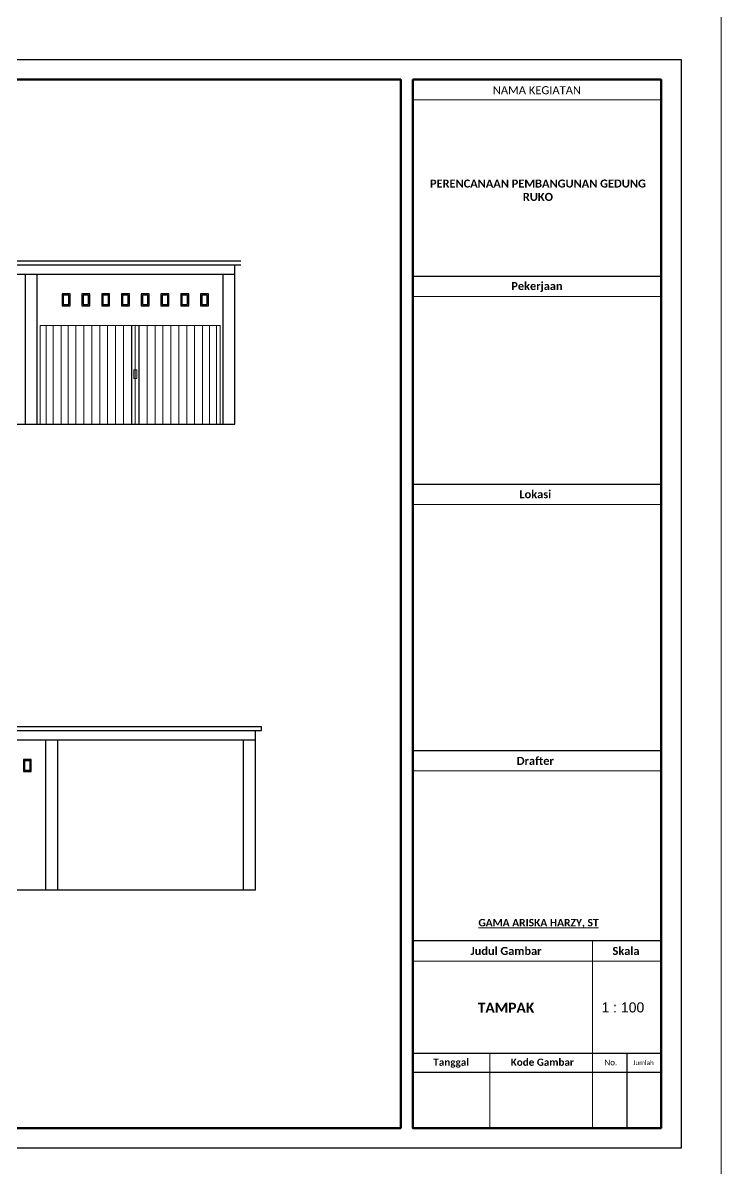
# Model space of a CAD drawing. Header units: centimetres. Extents: x 134057 to 145613, y 5028 to 39996.
# Drawn here: x 136515 to 138281, y 8086 to 10984 of the extents above; entities that cross this region are included whole.
import ezdxf

# ---------------------------------------------------------------- set-up
doc = ezdxf.new("R2010")
doc.units = ezdxf.units.CM
for name, color, linetype, lineweight in [('a. line t', 7, 'Continuous', 50), ('Kertas', 252, 'Continuous', 20), ('Legenda', 252, 'Continuous', 20), ('pondasi', 131, 'Continuous', 18)]:
    doc.layers.add(name, color=color, linetype=linetype, lineweight=lineweight)
doc.layers.add('dinding', color=151, linetype='Continuous')
doc.styles.get("Standard").update_dxf_attribs({"font": 'arial.ttf'})

msp = doc.modelspace()

# ---------------------------------------------------------------- linework, layer by layer
at = {"layer": 'dinding'}
for p, q in [((135006.397, 10381.854), (137066.397, 10381.854)), ((135006.397, 10371.854), (137066.397, 10371.854)), ((135021.397, 10348.443), (137051.397, 10348.443)), ((136521.397, 9968.443), (136521.397, 10348.443)), ((136551.397, 9968.443), (136551.397, 10348.443)), ((137021.397, 9968.443), (137021.397, 10348.443)), ((137051.397, 9968.443), (137051.397, 10371.854)), ((135021.397, 9968.443), (137051.397, 9968.443)), ((135058.311, 9203.565), (137118.311, 9203.565)), ((135058.311, 9193.565), (137118.311, 9193.565)), ((137103.311, 8790.155), (137103.311, 9193.565)), ((137118.311, 9193.565), (137118.311, 9203.565)), ((135073.311, 9170.155), (137103.311, 9170.155)), ((136573.311, 8790.155), (136573.311, 9170.155)), ((136603.311, 8790.155), (136603.311, 9170.155)), ((137073.311, 8790.155), (137073.311, 9170.155)), ((135073.311, 8790.155), (137103.311, 8790.155))]:
    msp.add_line(p, q, dxfattribs=at)
for points in [[(136614.239, 10268.443), (136634.239, 10268.443), (136634.239, 10298.443), (136614.239, 10298.443)], [(136617.239, 10271.443), (136631.239, 10271.443), (136631.239, 10295.443), (136617.239, 10295.443)], [(136664.239, 10268.443), (136684.239, 10268.443), (136684.239, 10298.443), (136664.239, 10298.443)], [(136667.239, 10271.443), (136681.239, 10271.443), (136681.239, 10295.443), (136667.239, 10295.443)], [(136714.239, 10268.443), (136734.239, 10268.443), (136734.239, 10298.443), (136714.239, 10298.443)], [(136717.239, 10271.443), (136731.239, 10271.443), (136731.239, 10295.443), (136717.239, 10295.443)], [(136764.239, 10268.443), (136784.239, 10268.443), (136784.239, 10298.443), (136764.239, 10298.443)], [(136767.239, 10271.443), (136781.239, 10271.443), (136781.239, 10295.443), (136767.239, 10295.443)], [(136814.239, 10268.443), (136834.239, 10268.443), (136834.239, 10298.443), (136814.239, 10298.443)], [(136817.239, 10271.443), (136831.239, 10271.443), (136831.239, 10295.443), (136817.239, 10295.443)], [(136864.239, 10268.443), (136884.239, 10268.443), (136884.239, 10298.443), (136864.239, 10298.443)], [(136867.239, 10271.443), (136881.239, 10271.443), (136881.239, 10295.443), (136867.239, 10295.443)], [(136914.239, 10268.443), (136934.239, 10268.443), (136934.239, 10298.443), (136914.239, 10298.443)], [(136917.239, 10271.443), (136931.239, 10271.443), (136931.239, 10295.443), (136917.239, 10295.443)], [(136964.239, 10268.443), (136984.239, 10268.443), (136984.239, 10298.443), (136964.239, 10298.443)], [(136967.239, 10271.443), (136981.239, 10271.443), (136981.239, 10295.443), (136967.239, 10295.443)], [(136516.152, 9090.155), (136536.152, 9090.155), (136536.152, 9120.155), (136516.152, 9120.155)], [(136519.152, 9093.155), (136533.152, 9093.155), (136533.152, 9117.155), (136519.152, 9117.155)]]:
    msp.add_lwpolyline(points, close=True, dxfattribs=at)
at = {"layer": 'Kertas'}
msp.add_lwpolyline([(134078.342, 11043.12), (138280.779, 11043.12), (138280.779, 8035.593), (134078.342, 8035.593)], close=True, dxfattribs=at)
at = {"layer": 'Legenda', "color": 1, "lineweight": 20}
for p, q in [((138128.883, 10789.961), (137501.05, 10789.961)), ((138128.883, 10292.209), (137501.05, 10292.209)), ((138129.432, 9765.47), (137501.599, 9765.47)), ((138129.432, 9091.49), (137501.599, 9091.49)), ((137955.99, 8660.917), (137955.99, 8187.488)), ((137501.05, 8610.285), (138128.883, 8610.285)), ((137695.722, 8375.938), (137695.722, 8187.488))]:
    msp.add_line(p, q, dxfattribs=at)
at = {"layer": 'Legenda', "color": 1, "lineweight": 30}
for p, q in [((138128.883, 10342.84), (137501.05, 10342.84)), ((138129.432, 9816.102), (137501.599, 9816.102)), ((138129.432, 9142.121), (137501.599, 9142.121)), ((138128.883, 8660.917), (137501.05, 8660.917)), ((138128.883, 8375.938), (137501.05, 8375.938)), ((138042.437, 8375.938), (138042.437, 8187.488)), ((138128.883, 8328.092), (137501.05, 8328.092))]:
    msp.add_line(p, q, dxfattribs=at)
at = {"layer": 'Legenda', "color": 5, "lineweight": 30}
msp.add_lwpolyline([(134230.237, 10891.224), (138179.515, 10891.224), (138179.515, 8136.856), (134230.237, 8136.856)], close=True, dxfattribs=at)
at = {"layer": 'Legenda', "color": 1, "lineweight": 50}
for points in [[(134280.869, 10840.593), (137470.671, 10840.593), (137470.671, 8187.488), (134280.869, 8187.488)], [(137501.05, 10840.593), (138128.883, 10840.593), (138128.883, 8187.488), (137501.05, 8187.488)]]:
    msp.add_lwpolyline(points, close=True, dxfattribs=at)
at = {"layer": 'pondasi', "color": 140}
for p, q in [((136558.897, 10218.443), (136558.897, 9968.443)), ((136558.897, 10218.443), (137013.897, 10218.443)), ((136574.239, 10218.443), (136574.239, 9968.443)), ((136591.739, 10218.443), (136591.739, 9968.443)), ((136611.739, 10218.443), (136611.739, 9968.443)), ((136611.739, 10218.443), (136611.739, 9968.443)), ((136629.239, 10218.443), (136629.239, 9968.443)), ((136649.239, 10218.443), (136649.239, 9968.443)), ((136669.239, 10218.443), (136669.239, 9968.443)), ((136689.239, 10218.443), (136689.239, 9968.443)), ((136709.239, 10218.443), (136709.239, 9968.443)), ((136729.239, 10218.443), (136729.239, 9968.443)), ((136749.239, 10218.443), (136749.239, 9968.443)), ((136769.239, 10218.443), (136769.239, 9968.443)), ((136789.239, 10218.443), (136789.239, 9968.443)), ((136790.239, 10218.443), (136790.239, 9968.443)), ((136799.239, 10218.443), (136799.239, 9968.443)), ((136808.239, 10218.443), (136808.239, 9968.443)), ((136809.239, 10218.443), (136809.239, 9968.443)), ((136829.239, 10218.443), (136829.239, 9968.443)), ((136849.239, 10218.443), (136849.239, 9968.443)), ((136869.239, 10218.443), (136869.239, 9968.443)), ((136889.239, 10218.443), (136889.239, 9968.443)), ((136909.239, 10218.443), (136909.239, 9968.443)), ((136929.239, 10218.443), (136929.239, 9968.443)), ((136949.239, 10218.443), (136949.239, 9968.443)), ((136969.239, 10218.443), (136969.239, 9968.443)), ((136986.739, 10218.443), (136986.739, 9968.443)), ((137004.239, 10218.443), (137004.239, 9968.443)), ((137013.897, 10218.443), (137013.897, 9968.443)), ((137013.897, 9968.443), (137013.897, 10218.443))]:
    msp.add_line(p, q, dxfattribs=at)
for points in [[(136799.239, 10106.069), (136795.258, 10106.069), (136795.258, 10084.037), (136799.239, 10084.037)], [(136799.239, 10106.069), (136803.22, 10106.069), (136803.22, 10084.037), (136799.239, 10084.037)]]:
    msp.add_lwpolyline(points, close=True, dxfattribs=at)

# ---------------------------------------------------------------- texts
at = {"layer": 'a. line t', "color": 2}
msp.add_text('1 : 100', height=25.3159, dxfattribs=at).set_placement((137978.317, 8480.251))
at = {"layer": 'a. line t', "color": 2, "lineweight": 20, "attachment_point": 5}
for s, insert, char_height, width in [('{\\fCandara|b0|i0|c0|p34;NAMA KEGIATAN}', (137814.967, 10813.866), 20.25271, 627.8339), ('{\\fCandara|b1|i0|c0|p34;PERENCANAAN PEMBANGUNAN GEDUNG RUKO}', (137817.54, 10560.724), 20.25271, 548.98167), ('{\\fCandara|b1|i0|c0|p34;Pekerjaan}', (137814.967, 10315.811), 20.25271, 627.8339), ('{\\fCandara|b1|i0|c0|p34;Lokasi}', (137810.938, 9791.342), 20.25271, 627.8339), ('{\\fCandara|b1|i0|c0|p34;Drafter}', (137810.938, 9116.614), 20.25271, 627.8339), ('{\\fCandara|b1|i0|c0|p34;\\LGAMA ARISKA HARZY, ST}', (137818.996, 8705.371), 18.80381, 705.34426), ('{\\fCandara|b1|i0|c0|p34;Judul Gambar}', (137737.013, 8635.601), 20.25271, 415.18048), ('{\\fCandara|b1|i0|c0|p34;Skala}', (138040.29, 8635.601), 20.25271, 212.65342)]:
    msp.add_mtext(s, dxfattribs=dict(at, insert=insert, char_height=char_height, width=width))
at = {"layer": 'a. line t', "color": 2, "lineweight": 15, "insert": (137736.824, 8492.081), "char_height": 25.31588, "width": 568.67509, "attachment_point": 5}
msp.add_mtext('{\\fCandara|b1|i0|c0|p34;TAMPAK }', dxfattribs=at)
at = {"layer": 'a. line t', "color": 2, "attachment_point": 1}
for s, insert, char_height, width in [('{\\fCandara|b1|i0|c0|p34;Tanggal}', (137553.096, 8363.284), 18.22744, 318.90516), ('{\\fCandara|b1|i0|c0|p34;Kode Gambar}', (137748.728, 8363.284), 18.22744, 318.90516), ('{\\fCandara|b0|i0|c0|p34;No.}', (137985.681, 8360.921), 14.58195, 30.96718), ('{\\fCandara|b0|i0|c0|p34;Jumlah}', (138058.358, 8358.674), 11.66556, 55.42201)]:
    msp.add_mtext(s, dxfattribs=dict(at, insert=insert, char_height=char_height, width=width))

doc.saveas('drawing.dxf')
